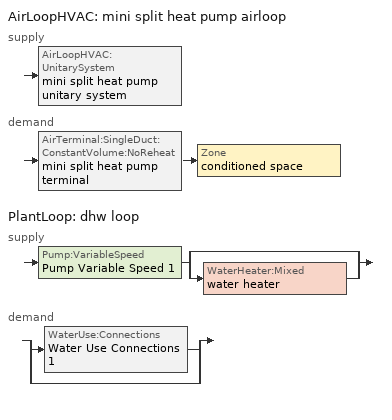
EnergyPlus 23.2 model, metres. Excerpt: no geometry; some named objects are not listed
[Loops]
AirLoopHVAC 'mini split heat pump airloop'
 supply: AirLoopHVAC:UnitarySystem 'mini split heat pump unitary system'
 demand: AirTerminal:SingleDuct:ConstantVolume:NoReheat 'mini split heat pump terminal' > Zone 'conditioned space'
PlantLoop 'dhw loop'
 supply: Pump:VariableSpeed 'Pump Variable Speed 1' > split
  | bypass
  | WaterHeater:Mixed 'water heater'
 demand: split
  | WaterUse:Connections 'Water Use Connections 1'
  | bypass
[ZoneControl:Thermostat]
conditioned space Thermostat: Zone or ZoneList=conditioned space; Control Type Schedule=conditioned space Thermostat Schedule; Control 1=conditioned space temperature setpoint; Temperature Difference Between Cutout And Setpoint {deltaC}=0
[ThermostatSetpoint:DualSetpoint]
conditioned space temperature setpoint: Heating Setpoint Temperature Schedule=heating setpoint; Cooling Setpoint Temperature Schedule=cooling setpoint
[AirTerminal:SingleDuct:ConstantVolume:NoReheat]
mini split heat pump terminal: Availability Schedule=Always On Discrete; Maximum Air Flow Rate {m3/s}=0.437967
[Zone equipment]
conditioned space: mini split heat pump terminal
[AirLoopHVAC]
mini split heat pump airloop: Design Supply Air Flow Rate {m3/s}=0.437967; Design Return Air Flow Fraction of Supply Air Flow=1
[Sizing:System]
mini split heat pump airloop: Type of Load to Size On=Sensible; Design Outdoor Air Flow Rate {m3/s}=Autosize; Central Heating Maximum System Air Flow Ratio=0.3; Preheat Design Temperature {C}=7; Preheat Design Humidity Ratio {kgWater/kgDryAir}=0.008; Precool Design Temperature {C}=12.8; Precool Design Humidity Ratio {kgWater/kgDryAir}=0.008; Central Cooling Design Supply Air Temperature {C}=12.8; Central Heating Design Supply Air Temperature {C}=16.7; Type of Zone Sum to Use=NonCoincident; 100% Outdoor Air in Cooling=Yes; 100% Outdoor Air in Heating=Yes; Central Cooling Design Supply Air Humidity Ratio {kgWater/kgDryAir}=0.0085; Central Heating Design Supply Air Humidity Ratio {kgWater/kgDryAir}=0.008; Cooling Supply Air Flow Rate Method=DesignDay; Cooling Supply Air Flow Rate {m3/s}=0; Cooling Supply Air Flow Rate Per Floor Area {m3/s-m2}=0.00996765; Cooling Fraction of Autosized Cooling Supply Air Flow Rate=1; Cooling Supply Air Flow Rate Per Unit Cooling Capacity {m3/s-W}=3.94755e-05; Heating Supply Air Flow Rate Method=DesignDay; Heating Supply Air Flow Rate {m3/s}=0; Heating Supply Air Flow Rate Per Floor Area {m3/s-m2}=0.00996765; Heating Fraction of Autosized Heating Supply Air Flow Rate=1; Heating Fraction of Autosized Cooling Supply Air Flow Rate=1; Heating Supply Air Flow Rate Per Unit Heating Capacity {m3/s-W}=3.15882e-05; System Outdoor Air Method=ZoneSum; Zone Maximum Outdoor Air Fraction=1; Cooling Design Capacity Method=CoolingDesignCapacity; Cooling Design Capacity {W}=Autosize; Cooling Design Capacity Per Floor Area {W/m2}=234.7; Fraction of Autosized Cooling Design Capacity=1; Heating Design Capacity Method=HeatingDesignCapacity; Heating Design Capacity {W}=Autosize; Heating Design Capacity Per Floor Area {W/m2}=157; Fraction of Autosized Heating Design Capacity=1; Central Cooling Capacity Control Method=OnOff; Occupant Diversity=Autosize
[AvailabilityManager:Scheduled]
mini split heat pump airloop Availability Manager: Schedule=Always On Discrete
[AirLoopHVAC:UnitarySystem]
mini split heat pump unitary system: Control Type=Load; Controlling Zone or Thermostat Location=conditioned space; Dehumidification Control Type=None; Availability Schedule=Always On Discrete; Supply Fan=mini split heat pump supply fan; Fan Placement=BlowThrough; Supply Air Fan Operating Mode Schedule=mini split heat pump auto fan schedule; Heating Coil=mini split heat pump htg coil; DX Heating Coil Sizing Ratio=1; Cooling Coil=mini split heat pump clg coil; Use DOAS DX Cooling Coil=No; Minimum Supply Air Temperature {C}=2; Latent Load Control=SensibleOnlyLoadControl; Supplemental Heating Coil=mini split heat pump backup htg coil; Cooling Supply Air Flow Rate Method=SupplyAirFlowRate; Cooling Supply Air Flow Rate {m3/s}=0.437967; Heating Supply Air Flow Rate Method=SupplyAirFlowRate; Heating Supply Air Flow Rate {m3/s}=0.314317; No Load Supply Air Flow Rate Method=SupplyAirFlowRate; No Load Supply Air Flow Rate {m3/s}=0; Maximum Supply Air Temperature {C}=93.3333; Maximum Outdoor Dry-Bulb Temperature for Supplemental Heater Operation {C}=10; Ancillary On-Cycle Electric Power {W}=0; Ancillary Off-Cycle Electric Power {W}=0; Design Specification Multispeed Object=Unitary System Performance Multispeed 1
[Fan:SystemModel]
mini split heat pump supply fan: Availability Schedule=Always On Discrete; Design Maximum Air Flow Rate {m3/s}=0.437967; Speed Control Method=Discrete; Electric Power Minimum Flow Rate Fraction=0.2; Design Pressure Rise {Pa}=286.049; Motor Efficiency=1; Motor In Air Stream Fraction=1; Design Electric Power Consumption {W}=Autosize; Design Power Sizing Method=TotalEfficiencyAndPressure; Electric Power Per Unit Flow Rate {W/(m3/s)}=840; Electric Power Per Unit Flow Rate Per Unit Pressure {W/((m3/s)-Pa)}=1.66667; Fan Total Efficiency=0.75; Motor Loss Radiative Fraction=0; Number of Speeds=4; Speed Flow Fraction 1=0.2252; Speed Electric Power Fraction 1=0.01142; Speed Flow Fraction 2=0.394; Speed Electric Power Fraction 2=0.06116; Speed Flow Fraction 3=0.73835; Speed Electric Power Fraction 3=0.40251; Speed Flow Fraction 4=1; Speed Electric Power Fraction 4=1
[Coil:Heating:DX:MultiSpeed]
mini split heat pump htg coil: Availability Schedule=Always On Discrete; Minimum Outdoor Dry-Bulb Temperature for Compressor Operation {C}=-3.88889; Crankcase Heater Capacity {W}=50; Maximum Outdoor Dry-Bulb Temperature for Crankcase Heater Operation {C}=10; Defrost Energy Input Ratio Function of Temperature Curve=Defrosteir; Maximum Outdoor Dry-Bulb Temperature for Defrost Operation {C}=4.44444; Defrost Strategy=ReverseCycle; Defrost Control=Timed; Defrost Time Period Fraction=0.058333; Resistive Defrost Heater Capacity {W}=AutoSize; Apply Part Load Fraction to Speeds Greater than 1=No; Fuel Type=Electricity; Region number for Calculating HSPF=4; Number of Speeds=2; Speed Gross Rated Heating Capacity 1 {W}=2286.78; Speed Gross Rated Heating COP 1 {W/W}=3.88734; Speed Rated Air Flow Rate 1 {m3/s}=0.123068; Speed Rated Supply Air Fan Power Per Volume Flow Rate 2017 1 {W/(m3/s)}=773.3; Speed Rated Supply Air Fan Power Per Volume Flow Rate 2023 1 {W/(m3/s)}=934.4; Speed Heating Capacity Function of Temperature Curve Name 1=Heat-CAP-fT1; Speed Heating Capacity Function of Flow Fraction Curve Name 1=Heat-CAP-fFF1; Speed Energy Input Ratio Function of Temperature Curve Name 1=Heat-EIR-fT1; Speed Energy Input Ratio Function of Flow Fraction Curve Name 1=Heat-EIR-fFF1; Speed Part Load Fraction Correlation Curve Name 1=Heat-PLF-fPLR1; Speed Rated Waste Heat Fraction of Power Input 1=0.2; Speed Waste Heat Function of Temperature Curve Name 1=ConstantBiquadratic 1; Speed Gross Rated Heating Capacity 2 {W}=7308.59; Speed Gross Rated Heating COP 2 {W/W}=3.18935; Speed Rated Air Flow Rate 2 {m3/s}=0.403502; Speed Rated Supply Air Fan Power Per Volume Flow Rate 2017 2 {W/(m3/s)}=773.3; Speed Rated Supply Air Fan Power Per Volume Flow Rate 2023 2 {W/(m3/s)}=934.4; Speed Heating Capacity Function of Temperature Curve Name 2=Heat-CAP-fT2; Speed Heating Capacity Function of Flow Fraction Curve Name 2=Heat-CAP-fFF2; Speed Energy Input Ratio Function of Temperature Curve Name 2=Heat-EIR-fT2; Speed Energy Input Ratio Function of Flow Fraction Curve Name 2=Heat-EIR-fFF2; Speed Part Load Fraction Correlation Curve Name 2=Heat-PLF-fPLR2; Speed Rated Waste Heat Fraction of Power Input 2=0.2; Speed Waste Heat Function of Temperature Curve Name 2=ConstantBiquadratic 1
[Coil:Cooling:DX:MultiSpeed]
mini split heat pump clg coil: Availability Schedule=Always On Discrete; Condenser Type=AirCooled; Minimum Outdoor Dry-Bulb Temperature for Compressor Operation {C}=-25; Apply Part Load Fraction to Speeds Greater than 1=No; Apply Latent Degradation to Speeds Greater than 1=No; Crankcase Heater Capacity {W}=50; Maximum Outdoor Dry-Bulb Temperature for Crankcase Heater Operation {C}=10; Basin Heater Capacity {W/K}=0; Basin Heater Setpoint Temperature {C}=2; Fuel Type=Electricity; Number of Speeds=2; Speed Gross Rated Total Cooling Capacity 1 {W}=2890.49; Speed Gross Rated Sensible Heat Ratio 1=0.800754; Speed Gross Rated Cooling COP 1 {W/W}=3.45612; Speed Rated Air Flow Rate 1 {m3/s}=0.154528; Speed Rated Evaporator Fan Power Per Volume Flow Rate 2017 1 {W/(m3/s)}=773.3; Speed Rated Evaporator Fan Power Per Volume Flow Rate 2023 1 {W/(m3/s)}=934.4; Speed Total Cooling Capacity Function of Temperature Curve Name 1=Cool-CAP-fT1; Speed Total Cooling Capacity Function of Flow Fraction Curve Name 1=Cool-CAP-fFF1; Speed Energy Input Ratio Function of Temperature Curve Name 1=Cool-EIR-fT1; Speed Energy Input Ratio Function of Flow Fraction Curve Name 1=Cool-EIR-fFF1; Speed Part Load Fraction Correlation Curve Name 1=Cool-PLF-fPLR1; Speed Nominal Time for Condensate Removal to Begin 1 {s}=1000; Speed Ratio of Initial Moisture Evaporation Rate and Steady State Latent Capacity 1=1.5; Speed Maximum Cycling Rate 1 {cycles/hr}=3; Speed Latent Capacity Time Constant 1 {s}=45; Speed Rated Waste Heat Fraction of Power Input 1=0.2; Speed Waste Heat Function of Temperature Curve Name 1=ConstantBiquadratic; Speed Evaporative Condenser Effectiveness 1=0.9; Speed Evaporative Condenser Air Flow Rate 1 {m3/s}=AutoSize; Speed Rated Evaporative Condenser Pump Power Consumption 1 {W}=AutoSize; Speed Gross Rated Total Cooling Capacity 2 {W}=7497.98; Speed Gross Rated Sensible Heat Ratio 2=0.729645; Speed Gross Rated Cooling COP 2 {W/W}=3.05022; Speed Rated Air Flow Rate 2 {m3/s}=0.392204; Speed Rated Evaporator Fan Power Per Volume Flow Rate 2017 2 {W/(m3/s)}=773.3; Speed Rated Evaporator Fan Power Per Volume Flow Rate 2023 2 {W/(m3/s)}=934.4; Speed Total Cooling Capacity Function of Temperature Curve Name 2=Cool-CAP-fT2; Speed Total Cooling Capacity Function of Flow Fraction Curve Name 2=Cool-CAP-fFF2; Speed Energy Input Ratio Function of Temperature Curve Name 2=Cool-EIR-fT2; Speed Energy Input Ratio Function of Flow Fraction Curve Name 2=Cool-EIR-fFF2; Speed Part Load Fraction Correlation Curve Name 2=Cool-PLF-fPLR2; Speed Nominal Time for Condensate Removal to Begin 2 {s}=1000; Speed Ratio of Initial Moisture Evaporation Rate and Steady State Latent Capacity 2=1.5; Speed Maximum Cycling Rate 2 {cycles/hr}=3; Speed Latent Capacity Time Constant 2 {s}=45; Speed Rated Waste Heat Fraction of Power Input 2=0.2; Speed Waste Heat Function of Temperature Curve Name 2=ConstantBiquadratic; Speed Evaporative Condenser Effectiveness 2=0.9; Speed Evaporative Condenser Air Flow Rate 2 {m3/s}=AutoSize; Speed Rated Evaporative Condenser Pump Power Consumption 2 {W}=AutoSize
[Coil:Heating:Fuel]
mini split heat pump backup htg coil: Availability Schedule=Always On Discrete; Fuel Type=NaturalGas; Burner Efficiency=0.8; Nominal Capacity {W}=12533.2; On Cycle Parasitic Electric Load {W}=0; Off Cycle Parasitic Fuel Load {W}=0
[UnitarySystemPerformance:Multispeed]
Unitary System Performance Multispeed 1: Number of Speeds for Heating=2; Number of Speeds for Cooling=2; Single Mode Operation=No; No Load Supply Air Flow Rate Ratio=1; Heating Speed Supply Air Flow Ratio 1=0.313786; Cooling Speed Supply Air Flow Ratio 1=0.393999; Heating Speed Supply Air Flow Ratio 2=1.02881; Cooling Speed Supply Air Flow Ratio 2=1
[PlantLoop]
dhw loop: Fluid Type=Water; Plant Equipment Operation Scheme=dhw loop Operation Schemes; Maximum Loop Temperature {C}=100; Minimum Loop Temperature {C}=0; Maximum Loop Flow Rate {m3/s}=0.01; Minimum Loop Flow Rate {m3/s}=0; Plant Loop Volume {m3}=0.003; Load Distribution Scheme=Optimal; Plant Loop Demand Calculation Scheme=SingleSetpoint; Common Pipe Simulation=None
[Sizing:Plant]
dhw loop: Loop Type=Heating; Design Loop Exit Temperature {C}=52.6667; Loop Design Temperature Difference {deltaC}=5.55556; Sizing Option=NonCoincident; Zone Timesteps in Averaging Window=1; Coincident Sizing Factor Mode=None
[Pump:VariableSpeed]
Pump Variable Speed 1: Design Maximum Flow Rate {m3/s}=0.01; Design Pump Head {Pa}=1; Design Power Consumption {W}=0; Motor Efficiency=1; Fraction of Motor Inefficiencies to Fluid Stream=0; Coefficient 1 of the Part Load Performance Curve=0; Coefficient 2 of the Part Load Performance Curve=1; Coefficient 3 of the Part Load Performance Curve=0; Coefficient 4 of the Part Load Performance Curve=0; Design Minimum Flow Rate {m3/s}=0; Pump Control Type=Intermittent; Skin Loss Radiative Fraction=0.5; Design Power Sizing Method=PowerPerFlowPerPressure; Design Electric Power per Unit Flow Rate {W/(m3/s)}=348701.1; Design Shaft Power per Unit Flow Rate per Unit Head {W/((m3/s)-Pa)}=1.28205; Design Minimum Flow Rate Fraction=0
[WaterHeater:Mixed]
water heater: Tank Volume {m3}=0.143846; Setpoint Temperature Schedule=water heater setpoint; Deadband Temperature Difference {deltaC}=2; Maximum Temperature Limit {C}=99; Heater Control Type=Cycle; Heater Maximum Capacity {W}=11136.7; Heater Minimum Capacity {W}=0; Heater Ignition Minimum Flow Rate {m3/s}=0; Heater Ignition Delay {s}=0; Heater Fuel Type=NaturalGas; Heater Thermal Efficiency=0.774056; Off Cycle Parasitic Fuel Consumption Rate {W}=0; Off Cycle Parasitic Fuel Type=Electricity; Off Cycle Parasitic Heat Fraction to Tank=0; On Cycle Parasitic Fuel Consumption Rate {W}=0; On Cycle Parasitic Fuel Type=Electricity; On Cycle Parasitic Heat Fraction to Tank=0; Ambient Temperature Indicator=Zone; Ambient Temperature Zone=conditioned space; Off Cycle Loss Coefficient to Ambient Temperature {W/K}=4.17412; Off Cycle Loss Fraction to Zone=0.64; On Cycle Loss Coefficient to Ambient Temperature {W/K}=4.17412; On Cycle Loss Fraction to Zone=1; Use Side Effectiveness=1; Source Side Effectiveness=1; Use Side Design Flow Rate {m3/s}=Autosize; Source Side Design Flow Rate {m3/s}=Autosize; Indirect Water Heating Recovery Time {hr}=1.5; Source Side Flow Control Mode=IndirectHeatPrimarySetpoint
[WaterHeater:Sizing]
water heater: Design Mode=PeakDraw; Time Storage Can Meet Peak Draw {hr}=0.538503; Time for Tank Recovery {hr}=0; Nominal Tank Volume for Autosizing Plant Connections {m3}=1
[SetpointManager:Scheduled]
Setpoint Manager Scheduled 1: Control Variable=Temperature; Schedule=dhw temp
[WaterUse:Connections]
Water Use Connections 1: Drain Water Heat Exchanger Type=None; Drain Water Heat Exchanger Destination=Plant; Water Use Equipment Name 1=dhw fixtures; Water Use Equipment Name 2=dhw distribution waste; Water Use Equipment Name 3=clothes washer; Water Use Equipment Name 4=dishwasher
[WaterUse:Equipment]
Name | Peak Flow Rate {m3/s} | Flow Rate Fraction Schedule | Target Temperature Schedule
dhw fixtures | 1.56906e-05 | hot_water_fixtures | mixed water temperature schedule
dhw distribution waste | 6.02671e-06 | hot_water_fixtures | mixed water temperature schedule
clothes washer | 5.85062e-06 | hot_water_clothes_washer
dishwasher | 3.84436e-06 | hot_water_dishwasher
[PlantEquipmentOperationSchemes]
dhw loop Operation Schemes: Control Scheme Object Type 1=PlantEquipmentOperation:HeatingLoad; Control Scheme Name 1=dhw loop Heating Operation Scheme; Control Scheme Schedule Name 1=Always On Discrete
[PlantEquipmentOperation:HeatingLoad]
dhw loop Heating Operation Scheme: Load Range Lower Limit 1 {W}=0; Load Range Upper Limit 1 {W}=1000000000; Range Equipment List Name 1=dhw loop Heating Equipment List
[PlantEquipmentList]
dhw loop Heating Equipment List: WaterHeater:Mixed, water heater
[EnergyManagementSystem:GlobalVariable]
mini_split_heat_pump_airloop_Fan_RTF
[EnergyManagementSystem:InternalVariable]
mini_split_heat_pump_airloop_max_sup_fan_mfr: Internal Data Index Key=mini split heat pump supply fan; Internal Data Type=Fan Maximum Mass Flow Rate
[EnergyManagementSystem:Sensor]
Name | Output:Variable or Output:Meter | Output:Variable or Output:Meter Index Key
clg_load_cond | Cooling:EnergyTransfer:Zone:CONDITIONED SPACE
clg_sp_s | Schedule Value | cooling setpoint
clothes_dryer_exhaust_0_sch_s | Schedule Value | clothes_dryer
cool_season | Schedule Value | cooling season schedule
htg_load_cond | Heating:EnergyTransfer:Zone:CONDITIONED SPACE
htg_sp_s | Schedule Value | heating setpoint
mech_vent_bath_fan_0_sch_s | Schedule Value | mech vent bath fan 0 schedule
mech_vent_range_fan_0_sch_s | Schedule Value | mech vent range fan 0 schedule
mini_split_heat_pump_airloop_Fan_RTF_s | Fan Runtime Fraction Speed 1 | mini split heat pump supply fan
mini_split_heat_pump_airloop_Fan_RTF_s_1 | Fan Runtime Fraction Speed 2 | mini split heat pump supply fan
mini_split_heat_pump_airloop_Fan_RTF_s_2 | Fan Runtime Fraction Speed 3 | mini split heat pump supply fan
mini_split_heat_pump_airloop_Fan_RTF_s_3 | Fan Runtime Fraction Speed 4 | mini split heat pump supply fan
mini_split_heat_pump_backup_htg_coil_s | Heating Coil Heating Energy | mini split heat pump backup htg coil
mini_split_heat_pump_clg_coil_s | Cooling Coil Total Cooling Energy | mini split heat pump clg coil
mini_split_heat_pump_htg_coil_s | Heating Coil Heating Energy | mini split heat pump htg coil
mini_split_heat_pump_supply_fan_s | Fan Electricity Energy | mini split heat pump supply fan
natural_vent_s | Schedule Value | natural vent schedule
out_pb_s | Site Outdoor Air Barometric Pressure
out_wt_s | Site Outdoor Air Humidity Ratio
site_vw_s | Site Wind Speed
tin_s | Zone Mean Air Temperature | conditioned space
tout_s | Zone Outdoor Air Drybulb Temperature | conditioned space
water_heater_energy | Water Heater NaturalGas Rate | water heater
water_heater_off_cycle_parasitic | Water Heater Off Cycle Parasitic Electricity Rate | water heater
water_heater_on_cycle_parasitic | Water Heater On Cycle Parasitic Electricity Rate | water heater
win_s | Zone Air Humidity Ratio | conditioned space
zone_clg_unmet_s | Zone Cooling Setpoint Not Met Time | conditioned space
zone_htg_unmet_s | Zone Heating Setpoint Not Met Time | conditioned space
[EnergyManagementSystem:Actuator]
Name | Actuated Component Unique | Actuated Component Type | Actuated Component Control Type
infil_flow_act | infil flow | Zone Infiltration | Air Exchange Flow Rate
mech_vent_house_fan_cfis_act | mech vent house fan cfis | ElectricEquipment | Electricity Rate
mech_vent_house_fan_latent_load_equip_act | mech vent house fan latent load equip | OtherEquipment | Power Level
mech_vent_house_fan_sensible_load_equip_act | mech vent house fan sensible load equip | OtherEquipment | Power Level
natural_vent_flow_act | natural vent flow | Zone Infiltration | Air Exchange Flow Rate
water_heater_ec_adj_act | water heater energy adjustment1 | OtherEquipment | Power Level
whole_house_fan_act | whole house fan | ElectricEquipment | Electricity Rate
whole_house_fan_flow_act | whole house fan flow | Zone Infiltration | Air Exchange Flow Rate
whole_house_fan_mix_act | whole house fan mix | ZoneMixing | Air Exchange Flow Rate
[EnergyManagementSystem:Program]
infil_program: Set p_m = 0.14; Set p_s = 0.22; Set s_m = 270; Set s_s = 370; Set z_m = 9.99744; Set z_s = 5.410200000000001; Set f_t = (((s_m/z_m)^p_m)*((z_s/s_s)^p_s)); Set Tdiff = tin_s-tout_s; Set dT = @Abs Tdiff; Set c = 0.0821; Set Cs = 0.0998; Set Cw = 0.147; Set n = 0.65; Set sft = (f_t*0.7000000000000001); Set temp1 = ((c*Cw)*((sft*site_vw_s)^(2*n)))^2; Set Qinf = (((c*Cs*(dT^n))^2)+temp1)^0.5; Set Qinf = (@Max Qinf 0); Set mech_vent_house_fan_sensible_load_equip_act = 0.0; Set mech_vent_house_fan_latent_load_equip_act = 0.0; Set OASupInPb = out_pb_s; Set OASupInTemp = tout_s; Set OASupInW = out_wt_s; Set OASupRho = (@RhoAirFnPbTdbW OASupInPb OASupInTemp OASupInW); Set OASupCp = (@CpAirFnW OASupInW); Set OASupInEnth = (@HFnTdbW OASupInTemp OASupInW); Set ZoneTemp = tin_s; Set ZoneW = win_s; Set ZoneCp = (@CpAirFnW ZoneW); Set ZoneAirEnth = (@HFnTdbW ZoneTemp ZoneW); Set mech_vent_house_fan_cfis_act = 0.0; Set QWHV_cfis_sup = 0.0; Set QWHV_cfis_suppl_sup = 0.0; Set QWHV_cfis_suppl_exh = 0.0; Set Qrange = 0; Set Qrange = Qrange + 0.04719 * mech_vent_range_fan_0_sch_s; Set Qbath = 0; Set Qbath = Qbath + 0.04719 * mech_vent_bath_fan_0_sch_s; Set Qdryer = 0; Set Qdryer = Qdryer + 0.07639 * clothes_dryer_exhaust_0_sch_s; Set QWHV_sup = 0.0; Set QWHV_exh = 0.0; Set Qexhaust = Qrange + Qbath + Qdryer + QWHV_exh + QWHV_cfis_suppl_exh; Set Qsupply = QWHV_sup + QWHV_cfis_sup + QWHV_cfis_suppl_sup; Set Qfan = (@Max Qexhaust Qsupply); If Qfan > 0; Set Qavg = ((Qexhaust + Qsupply) / 2.0); If ((@Abs (Qexhaust - Qavg)) / Qavg) <= 0.1; Set phi = 1; Else; Set phi = (Qinf / (Qinf + Qfan)); EndIf; Set Qinf_adj = phi * Qinf; Else; Set Qinf_adj = Qinf; EndIf; Set infil_flow_act = Qinf_adj; Set Qload = Qfan; Set Effectiveness_Sens = 0.0; Set Effectiveness_Lat = 0.0; Set Fan_MFR = Qload * OASupRho; Set ZoneInEnth = OASupInEnth; Set ZoneInTemp = OASupInTemp; Set FanTotalToCond = Fan_MFR * (ZoneInEnth - ZoneAirEnth); Set FanSensToCond = Fan_MFR * ZoneCp * (ZoneInTemp - ZoneTemp); Set FanLatToCond = FanTotalToCond - FanSensToCond; Set mech_vent_house_fan_sensible_load_equip_act = mech_vent_house_fan_sensible_load_equip_act + FanSensToCond; Set mech_vent_house_fan_latent_load_equip_act = mech_vent_house_fan_latent_load_equip_act + FanLatToCond
mini_split_heat_pump_supply_fan_disaggregate_program: Set mini_split_heat_pump_supply_fan_clg = 0; Set mini_split_heat_pump_supply_fan_primary_htg = 0; Set mini_split_heat_pump_supply_fan_backup_htg = 0; If mini_split_heat_pump_clg_coil_s > 0; Set mini_split_heat_pump_supply_fan_clg = mini_split_heat_pump_supply_fan_s; ElseIf mini_split_heat_pump_htg_coil_s > 0 && (mini_split_heat_pump_backup_htg_coil_s > 0); Set mini_split_heat_pump_supply_fan_primary_htg = mini_split_heat_pump_supply_fan_s * mini_split_heat_pump_htg_coil_s / (mini_split_heat_pump_htg_coil_s + mini_split_heat_pump_backup_htg_coil_s); Set mini_split_heat_pump_supply_fan_backup_htg = mini_split_heat_pump_supply_fan_s * mini_split_heat_pump_backup_htg_coil_s / (mini_split_heat_pump_htg_coil_s + mini_split_heat_pump_backup_htg_coil_s); ElseIf mini_split_heat_pump_htg_coil_s > 0; Set mini_split_heat_pump_supply_fan_primary_htg = mini_split_heat_pump_supply_fan_s; Else; Set mini_split_heat_pump_supply_fan_backup_htg = mini_split_heat_pump_supply_fan_s; EndIf
natural_vent_program: Set Tin = tin_s; Set Tout = tout_s; Set Wout = out_wt_s; Set Pbar = out_pb_s; Set Phiout = (@RhFnTdbWPb Tout Wout Pbar); Set MaxHR = 0.0115; Set MaxRH = 0.7; Set Tnvsp = (htg_sp_s + clg_sp_s) / 2; Set NVavail = natural_vent_s; Set ClgSsnAvail = cool_season; Set natural_vent_flow_act = 0; Set whole_house_fan_flow_act = 0; Set whole_house_fan_mix_act = 0; Set whole_house_fan_act = 0; If ((Wout < MaxHR) && (Phiout < MaxRH) && (Tin > Tout) && (Tin > Tnvsp) && (ClgSsnAvail > 0)); Set WHF_Flow = 0; Set Adj = (Tin-Tnvsp)/(Tin-Tout); Set Adj = (@Min Adj 1); Set Adj = (@Max Adj 0); If (WHF_Flow > 0); Set whole_house_fan_flow_act = WHF_Flow*Adj; Set whole_house_fan_mix_act = WHF_Flow*Adj; Set WHF_W = 0; Set whole_house_fan_act = WHF_W*Adj; ElseIf (NVavail > 0); Set NVArea = 7450.730904960002; Set Cs = 0.0001989901015519336; Set Cw = 9.172957080274798e-05; Set Tdiff = Tin-Tout; Set dT = (@Abs Tdiff); Set Vwind = site_vw_s; Set SGNV = NVArea*Adj*((((Cs*dT)+(Cw*(Vwind^2)))^0.5)/1000); Set MaxNV = 4.165722765312; Set natural_vent_flow_act = (@Min SGNV MaxNV); EndIf; EndIf
total_loads_program: Set loads_htg_tot = 0; Set loads_clg_tot = 0; If htg_load_cond > 0; Set loads_htg_tot = loads_htg_tot + (htg_load_cond - clg_load_cond) * 1.0; EndIf; If clg_load_cond > 0; Set loads_clg_tot = loads_clg_tot + (clg_load_cond - htg_load_cond) * 1.0; EndIf
unmet_hours_program: Set htg_unmet_hours = 0; Set clg_unmet_hours = 0; If ((DayOfYear >= 1) && (DayOfYear <= 365)); If zone_htg_unmet_s > htg_unmet_hours; Set htg_unmet_hours = zone_htg_unmet_s; EndIf; EndIf; If ((DayOfYear >= 1) && (DayOfYear <= 365)); If zone_clg_unmet_s > clg_unmet_hours; Set clg_unmet_hours = zone_clg_unmet_s; EndIf; EndIf
water_heater_EC_adj: Set dhw_e_cons = water_heater_energy + water_heater_on_cycle_parasitic + water_heater_off_cycle_parasitic; Set water_heater_ec_adj_act = 0.0 * dhw_e_cons / 1
[EnergyManagementSystem:ProgramCallingManager]
infil_program calling manager: BeginZoneTimestepAfterInitHeatBalance; infil_program
mini split heat pump supply fan disaggregate program calling manager: EndOfSystemTimestepBeforeHVACReporting; mini_split_heat_pump_supply_fan_disaggregate_program
natural_vent_program calling manager: BeginZoneTimestepAfterInitHeatBalance; natural_vent_program
total_loads_program calling manager: EndOfZoneTimestepAfterZoneReporting; total_loads_program
unmet_hours_program calling manager: EndOfZoneTimestepBeforeZoneReporting; unmet_hours_program
water heater EC_adj ProgramManager: EndOfSystemTimestepBeforeHVACReporting; water_heater_EC_adj
[EnergyManagementSystem:OutputVariable]
Name | EMS Variable | Type of Data in Variable | Update Frequency | EMS Program or Subroutine | Units
infil_flow_act_timeseries_outvar | infil_flow_act | Averaged | ZoneTimestep | infil_program | m^/s
mini split heat pump supply fan disaggregate clg | mini_split_heat_pump_supply_fan_clg | Summed | SystemTimestep | mini_split_heat_pump_supply_fan_disaggregate_program | J
mini split heat pump supply fan disaggregate htg backup | mini_split_heat_pump_supply_fan_backup_htg | Summed | SystemTimestep | mini_split_heat_pump_supply_fan_disaggregate_program | J
mini split heat pump supply fan disaggregate htg primary | mini_split_heat_pump_supply_fan_primary_htg | Summed | SystemTimestep | mini_split_heat_pump_supply_fan_disaggregate_program | J
natural_vent_flow_act_timeseries_outvar | natural_vent_flow_act | Averaged | ZoneTimestep | natural_vent_program | m^/s
Qfan_timeseries_outvar | Qfan | Averaged | ZoneTimestep | infil_program | m^/s
whole_house_fan_flow_act_timeseries_outvar | whole_house_fan_flow_act | Averaged | ZoneTimestep | natural_vent_program | m^/s
loads_htg_tot_peakload_outvar; loads_htg_tot_annual_outvar; loads_htg_tot_timeseries_outvar | loads_htg_tot | Summed | ZoneTimestep | total_loads_program | J
loads_clg_tot_peakload_outvar; loads_clg_tot_annual_outvar; loads_clg_tot_timeseries_outvar | loads_clg_tot | Summed | ZoneTimestep | total_loads_program | J
htg_unmet_hours_annual_outvar; htg_unmet_hours_timeseries_outvar | htg_unmet_hours | Summed | ZoneTimestep | unmet_hours_program | hr
clg_unmet_hours_annual_outvar; clg_unmet_hours_timeseries_outvar | clg_unmet_hours | Summed | ZoneTimestep | unmet_hours_program | hr
[Schedule:Constant]
Name | Hourly Value
Always On Discrete | 1
dhw temp; water heater setpoint | 52.6667
mini split heat pump auto fan schedule | 0
mixed water temperature schedule | 40.5556
[Schedule:Day:Interval]
mech vent bath fan 0 schedule allday1: No, 23:00, 0, 24:00, 1
mech vent bath fan 0 schedule default day; mech vent range fan 0 schedule default day; heating setpoint default day; cooling setpoint default day; cooling season schedule allday1; cooling season schedule allday11; cooling season schedule default day; natural vent schedule default day: No, 24:00, 0
mech vent range fan 0 schedule allday1: No, 17:00, 0, 18:00, 1, 24:00, 0
heating setpoint allday1: No, 24:00, 20
cooling setpoint allday1: No, 24:00, 22.2222
cooling season schedule allday5; natural vent schedule avail day: No, 24:00, 1
[Schedule:Week:Daily]
mech vent bath fan 0 schedule Week Rule - Jan1-Dec31: mech vent bath fan 0 schedule allday1, mech vent bath fan 0 schedule allday1, mech vent bath fan 0 schedule allday1, mech vent bath fan 0 schedule allday1, mech vent bath fan 0 schedule allday1, mech vent bath fan 0 schedule allday1, mech vent bath fan 0 schedule allday1, mech vent bath fan 0 schedule default day, mech vent bath fan 0 schedule default day, mech vent bath fan 0 schedule default day, mech vent bath fan 0 schedule default day, mech vent bath fan 0 schedule default day
mech vent range fan 0 schedule Week Rule - Jan1-Dec31: mech vent range fan 0 schedule allday1, mech vent range fan 0 schedule allday1, mech vent range fan 0 schedule allday1, mech vent range fan 0 schedule allday1, mech vent range fan 0 schedule allday1, mech vent range fan 0 schedule allday1, mech vent range fan 0 schedule allday1, mech vent range fan 0 schedule default day, mech vent range fan 0 schedule default day, mech vent range fan 0 schedule default day, mech vent range fan 0 schedule default day, mech vent range fan 0 schedule default day
heating setpoint Week Rule - Jan1-Dec31: heating setpoint allday1, heating setpoint allday1, heating setpoint allday1, heating setpoint allday1, heating setpoint allday1, heating setpoint allday1, heating setpoint allday1, heating setpoint default day, heating setpoint default day, heating setpoint default day, heating setpoint default day, heating setpoint default day
cooling setpoint Week Rule - Jan1-Dec31: cooling setpoint allday1, cooling setpoint allday1, cooling setpoint allday1, cooling setpoint allday1, cooling setpoint allday1, cooling setpoint allday1, cooling setpoint allday1, cooling setpoint default day, cooling setpoint default day, cooling setpoint default day, cooling setpoint default day, cooling setpoint default day
cooling season schedule Week Rule - Jan1-Apr28: cooling season schedule allday1, cooling season schedule allday1, cooling season schedule allday1, cooling season schedule allday1, cooling season schedule allday1, cooling season schedule allday1, cooling season schedule allday1, cooling season schedule default day, cooling season schedule default day, cooling season schedule default day, cooling season schedule default day, cooling season schedule default day
cooling season schedule Week Rule - Apr29-May5: cooling season schedule allday1, cooling season schedule allday1, cooling season schedule allday5, cooling season schedule allday5, cooling season schedule allday5, cooling season schedule allday5, cooling season schedule allday5, cooling season schedule default day, cooling season schedule default day, cooling season schedule default day, cooling season schedule default day, cooling season schedule default day
cooling season schedule Week Rule - May6-Oct27: cooling season schedule allday5, cooling season schedule allday5, cooling season schedule allday5, cooling season schedule allday5, cooling season schedule allday5, cooling season schedule allday5, cooling season schedule allday5, cooling season schedule default day, cooling season schedule default day, cooling season schedule default day, cooling season schedule default day, cooling season schedule default day
cooling season schedule Week Rule - Oct28-Nov3: cooling season schedule allday5, cooling season schedule allday5, cooling season schedule allday5, cooling season schedule allday5, cooling season schedule allday11, cooling season schedule allday11, cooling season schedule allday11, cooling season schedule default day, cooling season schedule default day, cooling season schedule default day, cooling season schedule default day, cooling season schedule default day
cooling season schedule Week Rule - Nov4-Dec31: cooling season schedule allday11, cooling season schedule allday11, cooling season schedule allday11, cooling season schedule allday11, cooling season schedule allday11, cooling season schedule allday11, cooling season schedule allday11, cooling season schedule default day, cooling season schedule default day, cooling season schedule default day, cooling season schedule default day, cooling season schedule default day
natural vent schedule Week Rule - Jan1-Jan6: natural vent schedule avail day, natural vent schedule avail day, natural vent schedule default day, natural vent schedule avail day, natural vent schedule default day, natural vent schedule avail day, natural vent schedule default day, natural vent schedule default day, natural vent schedule default day, natural vent schedule default day, natural vent schedule default day, natural vent schedule default day
natural vent schedule Week Rule - Jan7-Dec31: natural vent schedule default day, natural vent schedule avail day, natural vent schedule default day, natural vent schedule avail day, natural vent schedule default day, natural vent schedule avail day, natural vent schedule default day, natural vent schedule default day, natural vent schedule default day, natural vent schedule default day, natural vent schedule default day, natural vent schedule default day
[Schedule:Year]
mech vent bath fan 0 schedule: mech vent bath fan 0 schedule Week Rule - Jan1-Dec31, 1, 1, 12, 31
mech vent range fan 0 schedule: mech vent range fan 0 schedule Week Rule - Jan1-Dec31, 1, 1, 12, 31
heating setpoint: heating setpoint Week Rule - Jan1-Dec31, 1, 1, 12, 31
cooling setpoint: cooling setpoint Week Rule - Jan1-Dec31, 1, 1, 12, 31
cooling season schedule: cooling season schedule Week Rule - Jan1-Apr28, 1, 1, 4, 28, cooling season schedule Week Rule - Apr29-May5, 4, 29, 5, 5, cooling season schedule Week Rule - May6-Oct27, 5, 6, 10, 27, cooling season schedule Week Rule - Oct28-Nov3, 10, 28, 11, 3, cooling season schedule Week Rule - Nov4-Dec31, 11, 4, 12, 31
natural vent schedule: natural vent schedule Week Rule - Jan1-Jan6, 1, 1, 1, 6, natural vent schedule Week Rule - Jan7-Dec31, 1, 7, 12, 31
[Schedule:File] File=in.schedules.csv; Rows to Skip at Top=1; Number of Hours of Data=8760; Column Separator=Comma; Interpolate to Timestep=No; Minutes per Item=60; Adjust Schedule for Daylight Savings=Yes
Name | Column Number
clothes_dryer | 7
dishwasher | 5
hot_water_fixtures | 13
hot_water_clothes_washer | 12
hot_water_dishwasher | 11
[Schedule:Compact]
conditioned space Thermostat Schedule: Through: 12/31, For: AllDays, Until: 24:00, 4
[Curve:Biquadratic] Coefficient2 x=0; Coefficient3 x**2=0; Coefficient4 y=0; Coefficient5 y**2=0; Coefficient6 x*y=0; Minimum Value of x {BasedOnField A2}=-100; Maximum Value of x {BasedOnField A2}=100; Minimum Value of y {BasedOnField A3}=-100; Maximum Value of y {BasedOnField A3}=100
Name | Coefficient1 Constant
Defrosteir | 0.1528
ConstantBiquadratic 1; ConstantBiquadratic | 1
[Table:Lookup]
Heat-CAP-fT1: Heat-CAP-fT1 Independent Variable List, None, 1, 0, Dimensionless, 1.1622, 1.15354, 1.14447, 1.13487, 1.12466, 1.11371, 1.10184, 1.08886, 1.07508, 1.05973, 1.04239, 1.02252, 1.00539, 0.985945, 1.10536, 1.10027, 1.09466, 1.08846, 1.08155, 1.07382, 1.0651, 1.05519, 1.04429, 1.03175, 1.01717, 1, 0.984866, 0.96739, 1.04852, 1.04699, 1.04486, 1.04204, 1.03844, 1.03393, 1.02835, 1.02151, 1.0135, 1.00378, 0.991957, 0.977482, 0.964346, 0.948835
Heat-EIR-fT1: Heat-EIR-fT1 Independent Variable List, None, 1, 0, Dimensionless, 1.73269, 1.65176, 1.57098, 1.49042, 1.41012, 1.33018, 1.25072, 1.1719, 1.0969, 1.02303, 0.950732, 0.88061, 0.829562, 0.780538, 2.00093, 1.90867, 1.8164, 1.72413, 1.63187, 1.5396, 1.44733, 1.35506, 1.2663, 1.17753, 1.08877, 1, 0.932963, 0.865925, 2.30567, 2.20127, 2.09673, 1.99201, 1.88704, 1.78174, 1.67598, 1.56961, 1.46645, 1.36215, 1.25623, 1.14801, 1.0642, 0.978101
Heat-CAP-fT2: Heat-CAP-fT2 Independent Variable List, None, 1, 0, Dimensionless, 0.706456, 0.728635, 0.753881, 0.782761, 0.816006, 0.85457, 0.888586, 0.927229, 0.971457, 1.02252, 1.06934, 1.12268, 0.671904, 0.695923, 0.72289, 0.753385, 0.788147, 0.82814, 0.863199, 0.902839, 0.948023, 1, 1.04753, 1.10155, 0.637353, 0.663211, 0.691899, 0.724008, 0.760288, 0.801711, 0.837811, 0.878449, 0.924589, 0.977482, 1.02572, 1.08042
Heat-EIR-fT2: Heat-EIR-fT2 Independent Variable List, None, 1, 0, Dimensionless, 1.55006, 1.46397, 1.37823, 1.29299, 1.20844, 1.12488, 1.06165, 0.999575, 0.939051, 0.88061, 0.835811, 0.793054, 1.79003, 1.69216, 1.5943, 1.49643, 1.39856, 1.3007, 1.22552, 1.15035, 1.07517, 1, 0.939905, 0.879811, 2.06264, 1.95241, 1.84187, 1.73088, 1.61923, 1.50664, 1.4192, 1.33061, 1.24041, 1.14801, 1.07205, 0.993786
Cool-CAP-fT1: Cool-CAP-fT1 Independent Variable List, None, 1, 0, Dimensionless, 1.18957, 1.12897, 1.08494, 1.05155, 1.02596, 1.00526, 0.988163, 0.982348, 1.30748, 1.21488, 1.14908, 1.09993, 1.06269, 1.03281, 1.0083, 1, 1.8084, 1.68066, 1.59079, 1.5241, 1.47382, 1.43363, 1.40076, 1.38965
Cool-EIR-fT1: Cool-EIR-fT1 Independent Variable List, None, 1, 0, Dimensionless, 0.364172, 0.469984, 0.573906, 0.675038, 0.771488, 0.866505, 0.960517, 0.996522, 0.438032, 0.527268, 0.616503, 0.705739, 0.792666, 0.879593, 0.96652, 1, 0.196756, 0.245488, 0.307482, 0.37396, 0.440003, 0.50628, 0.572442, 0.597866
Cool-CAP-fT2: Cool-CAP-fT2 Independent Variable List, None, 1, 0, Dimensionless, 1.00715, 0.999003, 0.993326, 0.989252, 0.986575, 0.984495, 0.982857, 0.982348, 1.10698, 1.07573, 1.05259, 1.03477, 1.02219, 1.01173, 1.00289, 1, 1.53109, 1.48813, 1.45715, 1.43381, 1.41762, 1.40433, 1.39324, 1.38965
Cool-EIR-fT2: Cool-EIR-fT2 Independent Variable List, None, 1, 0, Dimensionless, 0.406736, 0.51155, 0.614421, 0.714173, 0.799621, 0.883618, 0.966543, 0.996522, 0.48923, 0.575037, 0.660845, 0.746653, 0.821963, 0.897274, 0.972584, 1, 0.219753, 0.267108, 0.328793, 0.39564, 0.455645, 0.515898, 0.576033, 0.597866
[Table:IndependentVariableList]
Heat-CAP-fT1 Independent Variable List: dry_bulb_temp_in, dry_bulb_temp_out 4
Heat-EIR-fT1 Independent Variable List: dry_bulb_temp_in 1, dry_bulb_temp_out 5
Heat-CAP-fT2 Independent Variable List: dry_bulb_temp_in 2, dry_bulb_temp_out 6
Heat-EIR-fT2 Independent Variable List: dry_bulb_temp_in 3, dry_bulb_temp_out 7
Cool-CAP-fT1 Independent Variable List: wet_bulb_temp_in, dry_bulb_temp_out
Cool-EIR-fT1 Independent Variable List: wet_bulb_temp_in 1, dry_bulb_temp_out 1
Cool-CAP-fT2 Independent Variable List: wet_bulb_temp_in 2, dry_bulb_temp_out 2
Cool-EIR-fT2 Independent Variable List: wet_bulb_temp_in 3, dry_bulb_temp_out 3
[Table:IndependentVariable]
dry_bulb_temp_in; dry_bulb_temp_in 1; dry_bulb_temp_in 2; dry_bulb_temp_in 3: Linear, Constant, -100, 100, Dimensionless, 15.5556, 21.1111, 26.6667
dry_bulb_temp_out 4; dry_bulb_temp_out 5: Linear, Constant, -100, 100, Dimensionless, -15, -13.8731, -12.6317, -11.2574, -9.72777, -8.01475, -6.08333, -3.88889, -1.4759, 1.30088, 4.53043, 8.33333, 11.685, 15.5556
dry_bulb_temp_out 6; dry_bulb_temp_out 7: Linear, Constant, -100, 100, Dimensionless, -15, -13.2919, -11.374, -9.20532, -6.73312, -3.88889, -1.39563, 1.42351, 4.63686, 8.33333, 11.7136, 15.5556
wet_bulb_temp_in; wet_bulb_temp_in 1; wet_bulb_temp_in 2; wet_bulb_temp_in 3: Linear, Constant, -100, 100, Dimensionless, 10, 19.4444, 26.6667
dry_bulb_temp_out; dry_bulb_temp_out 1: Linear, Constant, -100, 100, Dimensionless, 12.7778, 19.4702, 24.2252, 27.7778, 30.4693, 32.6289, 34.4, 35
dry_bulb_temp_out 2; dry_bulb_temp_out 3: Linear, Constant, -100, 100, Dimensionless, 12.7778, 19.27, 24.0762, 27.7778, 30.3897, 32.5631, 34.4, 35
[Curve:Quadratic] Coefficient3 x**2=0; Minimum Value of x {BasedOnField A2}=0
Name | Coefficient1 Constant | Coefficient2 x | Maximum Value of x {BasedOnField A2} | Minimum Curve Output {BasedOnField A3} | Maximum Curve Output {BasedOnField A3}
Heat-CAP-fFF1; Heat-EIR-fFF1; Heat-CAP-fFF2; Heat-EIR-fFF2; Cool-CAP-fFF1; Cool-EIR-fFF1; Cool-CAP-fFF2; Cool-EIR-fFF2 | 1 | 0 | 2 | 0 | 2
Heat-PLF-fPLR1; Heat-PLF-fPLR2; Cool-PLF-fPLR1; Cool-PLF-fPLR2 | 0.75 | 0.25 | 1 | 0.7 | 1
